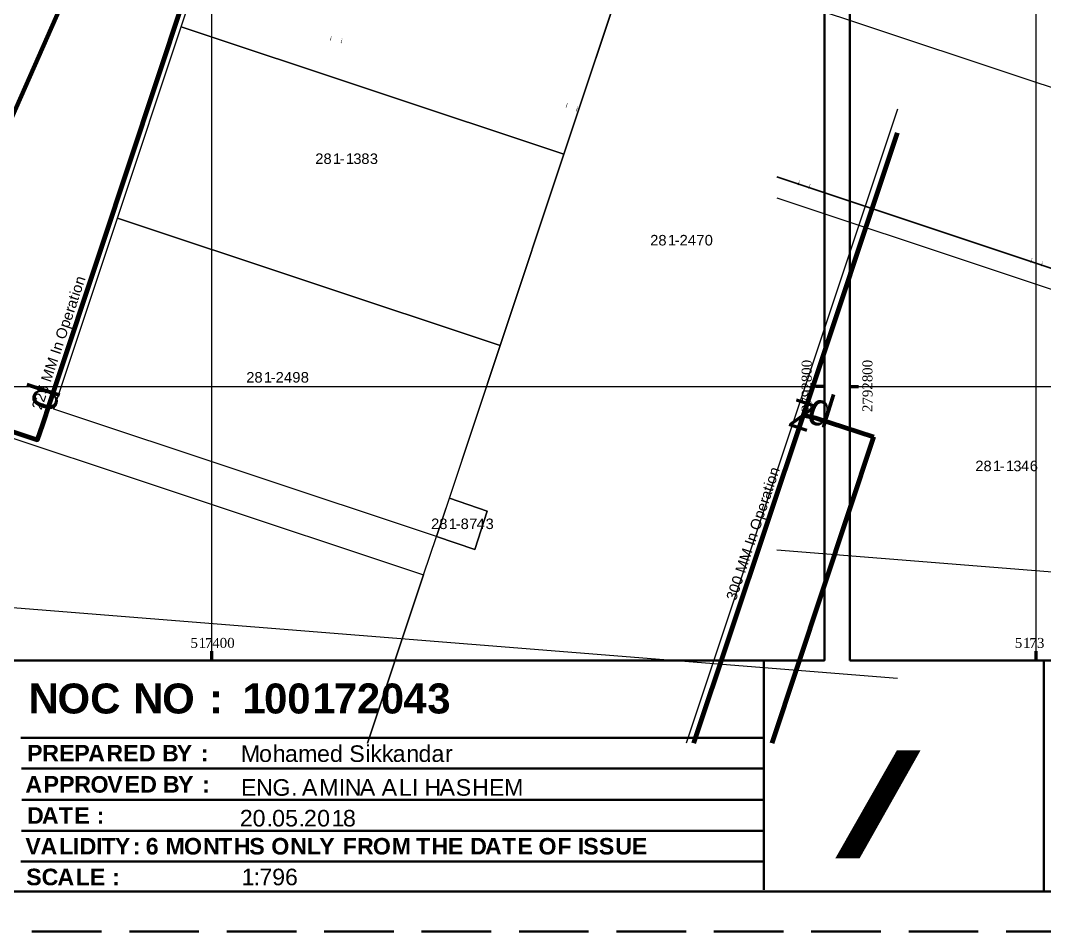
# Model space of a CAD drawing. Header units: inches. Extents: x 0.2 to 23.4, y 0 to 16.2.
# Drawn here: x 5.66 to 13.33, y 0.33 to 7.15 of the extents above; entities that cross this region are included whole.
import ezdxf

# ---------------------------------------------------------------- set-up
doc = ezdxf.new("R2010")
doc.units = ezdxf.units.IN
doc.header["$MEASUREMENT"] = 0
doc.linetypes.add('PDF_LineTypee62239feb0b44e7890836511bf375cb7', pattern=[0.729167, 0.520833, -0.208333])
doc.layers.add('PDF_Geometry', color=7, linetype='Continuous')
doc.layers.add('PDF_Text', color=7, linetype='Continuous')
doc.styles.add('PDF Arial', font='arial.ttf')
doc.styles.add('PDF Arial Bold', font='arialbd.ttf')
doc.styles.add('PDF Times New Roman', font='times.ttf')

msp = doc.modelspace()

# ---------------------------------------------------------------- linework, layer by layer
at = {"layer": 'PDF_Geometry', "color": 254, "linetype": 'PDF_LineTypee62239feb0b44e7890836511bf375cb7', "lineweight": 35, "true_color": 0xcccccc}
msp.add_lwpolyline([(0.3467, 0.3325), (0.3467, 16.1978), (23.0408, 16.1978), (23.0408, 0.3325), (0.3467, 0.3325)], dxfattribs=at)
at = {"layer": 'PDF_Geometry', "lineweight": 35}
for points in [[(0.73, 0.6325), (0.73, 15.9245), (22.8241, 15.9245), (22.8241, 0.6325), (0.73, 0.6325)], [(0.7467, 2.3623), (0.7467, 14.7713), (11.6804, 14.7713), (11.6804, 2.3623), (0.7467, 2.3623)], [(11.8704, 2.3623), (11.8704, 14.7713), (22.8041, 14.7713), (22.8041, 2.3623), (11.8704, 2.3623)], [(11.2271, 0.6458), (11.2271, 2.3623)], [(13.3238, 0.6325), (13.3238, 2.3523)], [(5.6669, 1.7824), (11.2171, 1.7824)], [(5.6702, 1.5524), (11.2204, 1.5524)], [(5.6735, 1.3191), (11.2237, 1.3191)], [(5.6702, 1.0858), (11.2204, 1.0858)], [(5.6669, 0.8558), (11.2171, 0.8558)]]:
    msp.add_lwpolyline(points, dxfattribs=at)
at = {"layer": 'PDF_Geometry', "color": 150, "lineweight": 70, "true_color": 0x0070ff}
for points in [[(5.8835, 4.2888), (5.9135, 4.3788), (6.2736, 5.4587), (6.8869, 7.3086), (7.2403, 8.3618), (7.7769, 9.9817), (8.2536, 11.4115), (8.687, 12.7048), (8.7303, 12.8414), (9.207, 14.2746), (9.5803, 15.3912)], [(0.2, 5.8753), (5.7902, 4.0122), (5.8302, 4.1288), (5.8835, 4.2888)]]:
    msp.add_lwpolyline(points, dxfattribs=at)
at = {"layer": 'PDF_Geometry', "color": 8, "lineweight": 9, "true_color": 0x6e6e6e}
for points in [[(7.0969, 2.3623), (7.0969, 14.7713)], [(13.2671, 2.3623), (13.2671, 14.7713)], [(0.7467, 4.4121), (11.6804, 4.4121)], [(11.8704, 4.4121), (22.8041, 4.4121)]]:
    msp.add_lwpolyline(points, dxfattribs=at)
at = {"layer": 'PDF_Geometry', "lineweight": 18}
for points in [[(8.2603, 1.7424), (8.6803, 3.0023), (8.777, 3.2889), (9.0636, 3.1922), (9.157, 3.4789), (8.8736, 3.5755), (9.2537, 4.7188), (9.7303, 6.152), (10.6837, 9.0151), (11.1604, 10.445), (11.6371, 11.8748), (12.1138, 13.308), (12.2271, 13.6513)], [(11.4037, 7.3086), (12.0004, 9.0984), (14.2905, 8.3351), (13.6938, 6.5453), (11.4037, 7.3086)], [(10.207, 7.5819), (9.7303, 6.152), (6.8669, 7.1052), (7.3436, 8.5351), (10.207, 7.5819)], [(6.3902, 5.672), (6.8669, 7.1052), (9.7303, 6.152), (9.2537, 4.7188), (6.3902, 5.672)], [(12.2271, 6.4886), (10.647, 1.7424)], [(11.3237, 5.8253), (14.5405, 4.7554), (13.5371, 1.7424)], [(5.9135, 4.2422), (6.3902, 5.672), (9.2537, 4.7188), (8.777, 3.2889), (5.9135, 4.2422)], [(2.4134, 1.7424), (3.4168, 4.7554), (8.6803, 3.0023), (8.2603, 1.7424)], [(9.0636, 3.1922), (8.777, 3.2889), (8.8736, 3.5755), (9.157, 3.4789), (9.0636, 3.1922)]]:
    msp.add_lwpolyline(points, dxfattribs=at)
at = {"layer": 'PDF_Geometry', "color": 14, "lineweight": 158, "true_color": 0xa80000}
msp.add_lwpolyline([(6.2636, 7.9352), (5.1635, 5.4487), (4.2201, 5.6854), (5.6602, 8.8284), (5.5569, 9.0884), (5.8969, 10.1117), (3.6968, 10.5283), (3.9068, 11.1582), (3.9068, 11.2349), (6.5502, 10.5816), (6.1335, 9.3784), (6.2636, 7.9352)], dxfattribs=at)
at = {"layer": 'PDF_Geometry', "color": 220, "lineweight": 70, "true_color": 0xff00c5}
for points in [[(11.5237, 4.1988), (12.2271, 6.312)], [(10.7037, 1.7424), (11.5237, 4.1988)], [(11.5237, 4.1988), (11.6137, 4.1788)], [(11.6137, 4.1788), (12.0504, 4.0355)]]:
    msp.add_lwpolyline(points, dxfattribs=at)
at = {"layer": 'PDF_Geometry', "color": 80, "lineweight": 25, "true_color": 0x4ce600}
msp.add_lwpolyline([(20.0974, 3.3856), (20.0074, 3.1056), (19.4407, 3.2822), (14.5872, 4.8954), (11.3237, 5.982)], dxfattribs=at)
at = {"layer": 'PDF_Geometry', "lineweight": 50}
for points in [[(11.6804, 4.4121), (11.6137, 4.4121)], [(11.8704, 4.4121), (11.9371, 4.4121)], [(7.0969, 2.3623), (7.0969, 2.4323)], [(13.2671, 2.3623), (13.2671, 2.4323)]]:
    msp.add_lwpolyline(points, dxfattribs=at)
at = {"layer": 'PDF_Geometry', "color": 202, "lineweight": 70, "true_color": 0xa900e6}
msp.add_lwpolyline([(11.2904, 1.7424), (12.0504, 4.0355)], dxfattribs=at)
at = {"layer": 'PDF_Geometry', "color": 5, "lineweight": 18}
for points in [[(0.2, 3.1889), (12.2271, 2.229)], [(11.3237, 3.1889), (23.3508, 2.229)]]:
    msp.add_lwpolyline(points, dxfattribs=at)

# ---------------------------------------------------------------- texts
at = {"layer": 'PDF_Text', "attachment_point": 7}
for s, insert, char_height, rotation, style in [('\\W0.836953;\\Q0.00313;!', (7.9982, 7.0359), 0.035792, 166.60159, 'PDF Arial'), ('\\W0.836953;\\Q0.00313;!', (8.0782, 7.0159), 0.035792, 166.60159, 'PDF Arial'), ('\\W0.836953;\\Q0.00418;!', (9.7647, 6.5316), 0.035792, 161.50204, 'PDF Arial'), ('\\W0.836953;\\Q0.00418;!', (9.8413, 6.5049), 0.035792, 161.50204, 'PDF Arial'), ('\\W0.836953;\\Q0.00417;!', (11.5014, 5.9517), 0.035792, 161.60204, 'PDF Arial'), ('\\W0.836953;\\Q0.00417;!', (11.5814, 5.925), 0.035792, 161.60204, 'PDF Arial'), ('\\W0.836953;\\Q0.00417;!', (13.2415, 5.3717), 0.035792, 161.60204, 'PDF Arial'), ('\\W0.836953;\\Q0.00417;!', (13.3215, 5.3451), 0.035792, 161.60204, 'PDF Arial'), ('\\W1.001151;\\Q-0.00412;n', (6.1324, 5.1654), 0.078734, 71.49793, 'PDF Arial'), ('\\W1.001058;\\Q-0.00412;o', (6.1134, 5.1047), 0.078734, 71.49793, 'PDF Arial'), ('\\W0.998142;\\Q-0.00412;t', (6.0944, 5.0495), 0.078734, 71.49793, 'PDF Arial'), ('\\W0.998237;\\Q-0.00412;i', (6.1049, 5.0832), 0.078734, 71.49793, 'PDF Arial'), ('\\W1.001496;\\Q-0.00412;r', (6.0636, 4.9598), 0.078734, 71.49793, 'PDF Arial'), ('\\W1.000182;\\Q-0.00412;a', (6.0755, 4.9912), 0.078734, 71.49793, 'PDF Arial'), ('\\W1.001468;\\Q-0.00412;p', (6.0453, 4.8361), 0.078734, 71.49793, 'PDF Arial'), ('\\W1.001205;\\Q-0.00412;e', (6.0448, 4.8996), 0.078734, 71.49793, 'PDF Arial'), ('\\W1.000360;\\Q-0.00412;O', (5.9977, 4.7586), 0.078734, 71.49793, 'PDF Arial'), ('\\W1.002522;\\Q-0.00412;I', (5.9589, 4.6467), 0.078734, 71.49793, 'PDF Arial'), ('\\W1.001151;\\Q-0.00412;n', (5.9685, 4.6755), 0.078734, 71.49793, 'PDF Arial'), ('\\W1.001361;\\Q-0.00412;M', (5.9191, 4.5278), 0.078734, 71.49793, 'PDF Arial'), ('\\W0.999474;0', (11.5862, 4.5561), 0.074491, 90, 'PDF Times New Roman'), ('\\W0.999474;0', (12.0414, 4.5561), 0.074491, 90, 'PDF Times New Roman'), ('\\W1.001361;\\Q-0.00412;M', (5.8894, 4.4393), 0.078734, 71.49793, 'PDF Arial'), ('\\W0.999474;0', (11.5862, 4.4994), 0.074491, 90, 'PDF Times New Roman'), ('\\W0.999474;0', (12.0414, 4.4994), 0.074491, 90, 'PDF Times New Roman'), ('\\W0.996890;8', (11.5862, 4.4454), 0.074491, 90, 'PDF Times New Roman'), ('\\W0.996890;8', (12.0414, 4.4454), 0.074491, 90, 'PDF Times New Roman'), ('\\W1.001554;\\Q-0.00412;5', (5.861, 4.3502), 0.078734, 71.49793, 'PDF Arial'), ('\\W0.999430;2', (11.5849, 4.3878), 0.074491, 90, 'PDF Times New Roman'), ('\\W0.998091;9', (11.5864, 4.3331), 0.074491, 90, 'PDF Times New Roman'), ('\\W0.999430;2', (12.0402, 4.3878), 0.074491, 90, 'PDF Times New Roman'), ('\\W0.998091;9', (12.0417, 4.3331), 0.074491, 90, 'PDF Times New Roman'), ('\\W1.001005;\\Q-0.00412;2', (5.8202, 4.2324), 0.078734, 71.49793, 'PDF Arial'), ('\\W1.001005;\\Q-0.00412;2', (5.8392, 4.2893), 0.078734, 71.49793, 'PDF Arial'), ('\\W1.002049;7', (11.5864, 4.2762), 0.074491, 90, 'PDF Times New Roman'), ('\\W1.002049;7', (12.0417, 4.2762), 0.074491, 90, 'PDF Times New Roman'), ('\\W0.999430;2', (11.5849, 4.2212), 0.074491, 90, 'PDF Times New Roman'), ('\\W0.999430;2', (12.0402, 4.2212), 0.074491, 90, 'PDF Times New Roman'), ('\\W1.001151;\\Q-0.00412;n', (11.3293, 3.7355), 0.078734, 71.49793, 'PDF Arial'), ('\\W0.998237;\\Q-0.00412;i', (11.3018, 3.6534), 0.078734, 71.49793, 'PDF Arial'), ('\\W1.001058;\\Q-0.00412;o', (11.3103, 3.6748), 0.078734, 71.49793, 'PDF Arial'), ('\\W1.000182;\\Q-0.00412;a', (11.2723, 3.5613), 0.078734, 71.49793, 'PDF Arial'), ('\\W0.998142;\\Q-0.00412;t', (11.2913, 3.6196), 0.078734, 71.49793, 'PDF Arial'), ('\\W1.001205;\\Q-0.00412;e', (11.2417, 3.4697), 0.078734, 71.49793, 'PDF Arial'), ('\\W1.001496;\\Q-0.00412;r', (11.2605, 3.53), 0.078734, 71.49793, 'PDF Arial'), ('\\W1.001468;\\Q-0.00412;p', (11.2421, 3.4062), 0.078734, 71.49793, 'PDF Arial'), ('\\W1.000360;\\Q-0.00412;O', (11.1945, 3.3287), 0.078734, 71.49793, 'PDF Arial'), ('\\W1.001151;\\Q-0.00412;n', (11.1653, 3.2456), 0.078734, 71.49793, 'PDF Arial'), ('\\W1.002522;\\Q-0.00412;I', (11.1557, 3.2169), 0.078734, 71.49793, 'PDF Arial'), ('\\W1.001361;\\Q-0.00412;M', (11.1159, 3.0979), 0.078734, 71.49793, 'PDF Arial'), ('\\W1.001361;\\Q-0.00412;M', (11.0863, 3.0095), 0.078734, 71.49793, 'PDF Arial'), ('\\W1.001712;\\Q-0.00412;0', (11.0579, 2.9203), 0.078734, 71.49793, 'PDF Arial'), ('\\W1.001712;\\Q-0.00412;0', (11.0378, 2.8602), 0.078734, 71.49793, 'PDF Arial'), ('\\W1.001289;\\Q-0.00412;3', (11.0188, 2.8034), 0.078734, 71.49793, 'PDF Arial')]:
    msp.add_mtext(s, dxfattribs=dict(at, insert=insert, char_height=char_height, rotation=rotation, style=style))
for s, insert, char_height, style in [('\\W1.001005;2', (7.8702, 6.0786), 0.078743, 'PDF Arial'), ('\\W1.001422;8', (7.9314, 6.0773), 0.078743, 'PDF Arial'), ('\\W1.000949;1', (8.0022, 6.0786), 0.078743, 'PDF Arial'), ('\\W1.000949;1', (8.0989, 6.0786), 0.078743, 'PDF Arial'), ('\\W1.001289;3', (8.1549, 6.0772), 0.078743, 'PDF Arial'), ('\\W1.001422;8', (8.2147, 6.0773), 0.078743, 'PDF Arial'), ('\\W1.001289;3', (8.2782, 6.0772), 0.078743, 'PDF Arial'), ('\\W1.000575;-', (8.0538, 6.0786), 0.078743, 'PDF Arial'), ('\\W1.001005;2', (10.377, 5.4687), 0.078743, 'PDF Arial'), ('\\W1.001422;8', (10.4381, 5.4673), 0.078743, 'PDF Arial'), ('\\W1.000949;1', (10.509, 5.4687), 0.078743, 'PDF Arial'), ('\\W1.001005;2', (10.597, 5.4687), 0.078743, 'PDF Arial'), ('\\W1.000981;4', (10.6584, 5.4687), 0.078743, 'PDF Arial'), ('\\W1.002074;7', (10.7222, 5.4687), 0.078743, 'PDF Arial'), ('\\W1.001712;0', (10.7849, 5.4673), 0.078743, 'PDF Arial'), ('\\W1.000575;-', (10.5605, 5.4687), 0.078743, 'PDF Arial'), ('\\W1.001005;2', (7.3535, 4.4421), 0.078743, 'PDF Arial'), ('\\W1.001422;8', (7.4147, 4.4408), 0.078743, 'PDF Arial'), ('\\W1.000949;1', (7.4856, 4.4421), 0.078743, 'PDF Arial'), ('\\W1.000575;-', (7.5371, 4.4421), 0.078743, 'PDF Arial'), ('\\W1.001005;2', (7.5735, 4.4421), 0.078743, 'PDF Arial'), ('\\W1.000981;4', (7.635, 4.4421), 0.078743, 'PDF Arial'), ('\\W1.000870;9', (7.6981, 4.4408), 0.078743, 'PDF Arial'), ('\\W1.001422;8', (7.7613, 4.4408), 0.078743, 'PDF Arial'), ('\\W1.001005;2', (12.8104, 3.7788), 0.078743, 'PDF Arial'), ('\\W1.001422;8', (12.8716, 3.7775), 0.078743, 'PDF Arial'), ('\\W1.000949;1', (12.9424, 3.7788), 0.078743, 'PDF Arial'), ('\\W1.000949;1', (13.0391, 3.7788), 0.078743, 'PDF Arial'), ('\\W1.001289;3', (13.095, 3.7774), 0.078743, 'PDF Arial'), ('\\W1.000981;4', (13.1518, 3.7788), 0.078743, 'PDF Arial'), ('\\W0.998941;6', (13.2179, 3.7775), 0.078743, 'PDF Arial'), ('\\W1.000575;-', (12.9939, 3.7788), 0.078743, 'PDF Arial'), ('\\W1.001005;2', (8.7369, 3.3455), 0.078743, 'PDF Arial'), ('\\W1.001422;8', (8.7981, 3.3442), 0.078743, 'PDF Arial'), ('\\W1.000949;1', (8.8689, 3.3455), 0.078743, 'PDF Arial'), ('\\W1.000575;-', (8.9204, 3.3455), 0.078743, 'PDF Arial'), ('\\W1.001422;8', (8.9581, 3.3442), 0.078743, 'PDF Arial'), ('\\W1.002074;7', (9.0222, 3.3455), 0.078743, 'PDF Arial'), ('\\W1.000981;4', (9.0783, 3.3455), 0.078743, 'PDF Arial'), ('\\W1.001289;3', (9.1449, 3.3441), 0.078743, 'PDF Arial'), ('\\W0.999518;5', (6.9355, 2.4548), 0.0745, 'PDF Times New Roman'), ('\\W0.999009;1', (6.9965, 2.4561), 0.0745, 'PDF Times New Roman'), ('\\W0.999035;4', (7.0986, 2.4561), 0.0745, 'PDF Times New Roman'), ('\\W0.999474;0', (7.1542, 2.4548), 0.0745, 'PDF Times New Roman'), ('\\W0.999474;0', (7.2109, 2.4548), 0.0745, 'PDF Times New Roman'), ('\\W0.999518;5', (13.1057, 2.4548), 0.0745, 'PDF Times New Roman'), ('\\W0.999009;1', (13.1667, 2.4561), 0.0745, 'PDF Times New Roman'), ('\\W1.000577;3', (13.2716, 2.4548), 0.0745, 'PDF Times New Roman'), ('\\W1.002049;7', (7.0443, 2.4546), 0.0745, 'PDF Times New Roman'), ('\\W1.002049;7', (13.2145, 2.4546), 0.0745, 'PDF Times New Roman'), ('\\W1.001661;N', (5.7235, 1.9654), 0.224298, 'PDF Arial Bold'), ('\\W1.001018;O', (5.9405, 1.9616), 0.224298, 'PDF Arial Bold'), ('\\W1.001239;C', (6.185, 1.9616), 0.224298, 'PDF Arial Bold'), ('\\W1.001661;N', (6.5067, 1.9654), 0.224298, 'PDF Arial Bold'), ('\\W1.001018;O', (6.7237, 1.9616), 0.224298, 'PDF Arial Bold'), ('\\W1.000662;1', (7.325, 1.9654), 0.224298, 'PDF Arial Bold'), ('\\W1.002139;0', (7.4867, 1.9616), 0.224298, 'PDF Arial Bold'), ('\\W1.002139;0', (7.6601, 1.9616), 0.224298, 'PDF Arial Bold'), ('\\W1.000662;1', (7.8483, 1.9654), 0.224298, 'PDF Arial Bold'), ('\\W1.000802;7', (8.0102, 1.9654), 0.224298, 'PDF Arial Bold'), ('\\W1.001336;2', (8.1813, 1.9654), 0.224298, 'PDF Arial Bold'), ('\\W1.002139;0', (8.36, 1.9616), 0.224298, 'PDF Arial Bold'), ('\\W1.001341;4', (8.5293, 1.9654), 0.224298, 'PDF Arial Bold'), ('\\W1.000592;3', (8.7086, 1.9616), 0.224298, 'PDF Arial Bold'), ('\\W0.998323;:', (7.0742, 1.9654), 0.224298, 'PDF Arial Bold'), ('\\W1.001346;P', (5.7128, 1.6058), 0.12408, 'PDF Arial Bold'), ('\\W1.001164;R', (5.8262, 1.6058), 0.12408, 'PDF Arial Bold'), ('\\W1.002072;E', (5.9528, 1.6058), 0.12408, 'PDF Arial Bold'), ('\\W1.001346;P', (6.0661, 1.6058), 0.12408, 'PDF Arial Bold'), ('\\W1.001408;A', (6.1702, 1.6058), 0.12408, 'PDF Arial Bold'), ('\\W1.001164;R', (6.3062, 1.6058), 0.12408, 'PDF Arial Bold'), ('\\W1.002072;E', (6.4327, 1.6058), 0.12408, 'PDF Arial Bold'), ('\\W1.002794;D', (6.5493, 1.6058), 0.12408, 'PDF Arial Bold'), ('\\W1.000781;B', (6.7228, 1.6058), 0.12408, 'PDF Arial Bold'), ('\\W1.001282;Y', (6.8332, 1.6058), 0.12408, 'PDF Arial Bold'), ('\\W0.998323;:', (7.0138, 1.6058), 0.12408, 'PDF Arial Bold'), ('\\W1.001361;M', (7.3131, 1.6024), 0.12408, 'PDF Arial'), ('\\W1.001058;o', (7.4493, 1.6004), 0.12408, 'PDF Arial'), ('\\W1.001767;h', (7.5517, 1.6024), 0.12408, 'PDF Arial'), ('\\W1.000182;a', (7.6432, 1.6004), 0.12408, 'PDF Arial'), ('\\W0.999575;m', (7.7416, 1.6024), 0.12408, 'PDF Arial'), ('\\W1.001205;e', (7.8832, 1.6004), 0.12408, 'PDF Arial'), ('\\W1.000382;d', (7.9795, 1.6004), 0.12408, 'PDF Arial'), ('\\W1.002574;S', (8.1246, 1.6003), 0.12408, 'PDF Arial'), ('\\W0.998236;i', (8.245, 1.6024), 0.12408, 'PDF Arial'), ('\\W1.000455;k', (8.2817, 1.6024), 0.12408, 'PDF Arial'), ('\\W1.000455;k', (8.3683, 1.6024), 0.12408, 'PDF Arial'), ('\\W1.000182;a', (8.4498, 1.6004), 0.12408, 'PDF Arial'), ('\\W1.001151;n', (8.5516, 1.6024), 0.12408, 'PDF Arial'), ('\\W1.000382;d', (8.6427, 1.6004), 0.12408, 'PDF Arial'), ('\\W1.000182;a', (8.7397, 1.6004), 0.12408, 'PDF Arial'), ('\\W1.001496;r', (8.8414, 1.6024), 0.12408, 'PDF Arial'), ('\\W2.169133;/', (11.7622, 0.8795), 0.758796, 'PDF Arial'), ('\\W1.001408;A', (5.7002, 1.3725), 0.12408, 'PDF Arial Bold'), ('\\W1.001346;P', (5.8361, 1.3725), 0.12408, 'PDF Arial Bold'), ('\\W1.001346;P', (5.9528, 1.3725), 0.12408, 'PDF Arial Bold'), ('\\W1.001164;R', (6.0662, 1.3725), 0.12408, 'PDF Arial Bold'), ('\\W1.001018;O', (6.1877, 1.3703), 0.12408, 'PDF Arial Bold'), ('\\W1.001188;V', (6.3134, 1.3725), 0.12408, 'PDF Arial Bold'), ('\\W1.002072;E', (6.4427, 1.3725), 0.12408, 'PDF Arial Bold'), ('\\W1.002794;D', (6.5593, 1.3725), 0.12408, 'PDF Arial Bold'), ('\\W1.000781;B', (6.7295, 1.3725), 0.12408, 'PDF Arial Bold'), ('\\W1.001282;Y', (6.8432, 1.3725), 0.12408, 'PDF Arial Bold'), ('\\W0.998323;:', (7.0238, 1.3725), 0.12408, 'PDF Arial Bold'), ('\\W1.000333;E', (7.314, 1.3491), 0.12408, 'PDF Arial'), ('\\W1.001090;N', (7.4268, 1.3491), 0.12408, 'PDF Arial'), ('\\W0.999963;G', (7.5495, 1.347), 0.12408, 'PDF Arial'), ('\\W1.003087;A', (7.77, 1.3491), 0.12408, 'PDF Arial'), ('\\W1.001361;M', (7.8997, 1.3491), 0.12408, 'PDF Arial'), ('\\W1.002522;I', (8.0464, 1.3491), 0.12408, 'PDF Arial'), ('\\W1.001090;N', (8.0901, 1.3491), 0.12408, 'PDF Arial'), ('\\W1.003087;A', (8.2033, 1.3491), 0.12408, 'PDF Arial'), ('\\W1.003087;A', (8.3666, 1.3491), 0.12408, 'PDF Arial'), ('\\W1.001329;L', (8.4962, 1.3491), 0.12408, 'PDF Arial'), ('\\W1.002522;I', (8.593, 1.3491), 0.12408, 'PDF Arial'), ('\\W1.000571;H', (8.6874, 1.3491), 0.12408, 'PDF Arial'), ('\\W1.003087;A', (8.7999, 1.3491), 0.12408, 'PDF Arial'), ('\\W1.002574;S', (8.9212, 1.347), 0.12408, 'PDF Arial'), ('\\W1.000571;H', (9.044, 1.3491), 0.12408, 'PDF Arial'), ('\\W1.000333;E', (9.1705, 1.3491), 0.12408, 'PDF Arial'), ('\\W1.001361;M', (9.283, 1.3491), 0.12408, 'PDF Arial'), ('\\W0.998831;.', (7.6893, 1.3491), 0.12408, 'PDF Arial'), ('\\W1.002794;D', (5.7127, 1.1391), 0.12408, 'PDF Arial Bold'), ('\\W1.001408;A', (5.8235, 1.1391), 0.12408, 'PDF Arial Bold'), ('\\W0.999597;T', (5.9506, 1.1391), 0.12408, 'PDF Arial Bold'), ('\\W1.002072;E', (6.0661, 1.1391), 0.12408, 'PDF Arial Bold'), ('\\W0.998323;:', (6.2338, 1.1391), 0.12408, 'PDF Arial Bold'), ('\\W1.001005;2', (7.3054, 1.1191), 0.12408, 'PDF Arial'), ('\\W1.001712;0', (7.4008, 1.117), 0.12408, 'PDF Arial'), ('\\W1.001712;0', (7.5474, 1.117), 0.12408, 'PDF Arial'), ('\\W1.001554;5', (7.6441, 1.117), 0.12408, 'PDF Arial'), ('\\W1.001005;2', (7.7854, 1.1191), 0.12408, 'PDF Arial'), ('\\W1.001712;0', (7.8841, 1.117), 0.12408, 'PDF Arial'), ('\\W1.000949;1', (7.9924, 1.1191), 0.12408, 'PDF Arial'), ('\\W1.001422;8', (8.0772, 1.117), 0.12408, 'PDF Arial'), ('\\W0.998831;.', (7.506, 1.1191), 0.12408, 'PDF Arial'), ('\\W0.998831;.', (7.746, 1.1191), 0.12408, 'PDF Arial'), ('\\W1.000119;S', (5.7065, 0.677), 0.12408, 'PDF Arial Bold'), ('\\W1.001239;C', (5.8217, 0.6771), 0.12408, 'PDF Arial Bold'), ('\\W1.001408;A', (5.9402, 0.6792), 0.12408, 'PDF Arial Bold'), ('\\W0.999938;L', (6.0768, 0.6792), 0.12408, 'PDF Arial Bold'), ('\\W1.002072;E', (6.1828, 0.6792), 0.12408, 'PDF Arial Bold'), ('\\W0.998323;:', (6.3505, 0.6792), 0.12408, 'PDF Arial Bold'), ('\\W1.000949;1', (7.3191, 0.6791), 0.12408, 'PDF Arial'), ('\\W0.998831;:', (7.4092, 0.6791), 0.12408, 'PDF Arial'), ('\\W1.002074;7', (7.4518, 0.6791), 0.12408, 'PDF Arial'), ('\\W1.000870;9', (7.5474, 0.677), 0.12408, 'PDF Arial'), ('\\W0.998941;6', (7.6434, 0.677), 0.12408, 'PDF Arial')]:
    msp.add_mtext(s, dxfattribs=dict(at, insert=insert, char_height=char_height, style=style))
at = {"layer": 'PDF_Text', "color": 14, "true_color": 0xa80000, "attachment_point": 7, "style": 'PDF Arial'}
for s, insert, char_height, rotation in [('\\W0.927608;\\Q-0.00404;d', (5.917, 4.2114), 0.245747, 71.99799), ('\\W0.927608;\\Q-0.00404;d', (5.917, 4.2114), 0.245747, 71.99799), ('\\W0.927608;\\Q0.00390;d', (11.5361, 4.1444), 0.245771, 342.70195), ('\\W0.927608;\\Q0.00390;d', (11.5361, 4.1444), 0.245771, 342.70195)]:
    msp.add_mtext(s, dxfattribs=dict(at, insert=insert, char_height=char_height, rotation=rotation))
at = {"layer": 'PDF_Text', "color": 204, "true_color": 0x8400a8, "insert": (11.6327, 4.2702), "char_height": 0.214751, "attachment_point": 7, "rotation": 161.50208, "style": 'PDF Arial'}
msp.add_mtext('\\W0.961887;\\Q0.00416;Z', dxfattribs=at)
msp.add_mtext('\\W0.961887;\\Q0.00416;Z', dxfattribs=at)
at = {"layer": 'PDF_Text', "color": 1, "true_color": 0xe60000, "char_height": 0.12408, "attachment_point": 7, "style": 'PDF Arial Bold'}
for s, insert in [('\\W1.001188;V', (5.7001, 0.9092)), ('\\W1.001408;A', (5.8135, 0.9092)), ('\\W0.999938;L', (5.9535, 0.9092)), ('\\W0.999554;I', (6.0554, 0.9092)), ('\\W1.002794;D', (6.106, 0.9092)), ('\\W0.999554;I', (6.2287, 0.9092)), ('\\W0.999597;T', (6.2705, 0.9092)), ('\\W1.001282;Y', (6.3699, 0.9092)), ('\\W0.998323;:', (6.5038, 0.9092)), ('\\W1.001205;6', (6.6008, 0.9071)), ('\\W1.001964;M', (6.7491, 0.9092)), ('\\W1.001018;O', (6.8876, 0.9071)), ('\\W1.001661;N', (7.0296, 0.9092)), ('\\W0.999597;T', (7.1438, 0.9092)), ('\\W1.000569;H', (7.2594, 0.9092)), ('\\W1.000119;S', (7.3763, 0.907)), ('\\W1.001018;O', (7.5409, 0.9071)), ('\\W1.001661;N', (7.6829, 0.9092)), ('\\W0.999938;L', (7.8066, 0.9092)), ('\\W1.001282;Y', (7.8998, 0.9092)), ('\\W0.999328;F', (8.0761, 0.9092)), ('\\W1.001164;R', (8.1827, 0.9092)), ('\\W1.001018;O', (8.3008, 0.9071)), ('\\W1.001964;M', (8.4422, 0.9092)), ('\\W0.999597;T', (8.6237, 0.9092)), ('\\W1.000569;H', (8.7393, 0.9092)), ('\\W1.002072;E', (8.8625, 0.9092)), ('\\W1.002794;D', (9.0291, 0.9092)), ('\\W1.001408;A', (9.1399, 0.9092)), ('\\W0.999597;T', (9.267, 0.9092)), ('\\W1.002072;E', (9.3825, 0.9092)), ('\\W1.001018;O', (9.5407, 0.9071)), ('\\W0.999328;F', (9.6826, 0.9092)), ('\\W0.999554;I', (9.835, 0.9092)), ('\\W1.000119;S', (9.8761, 0.907)), ('\\W1.000119;S', (9.9928, 0.907)), ('\\W1.000512;U', (10.1156, 0.9071)), ('\\W1.002072;E', (10.2391, 0.9092))]:
    msp.add_mtext(s, dxfattribs=dict(at, insert=insert))

doc.saveas('drawing.dxf')
